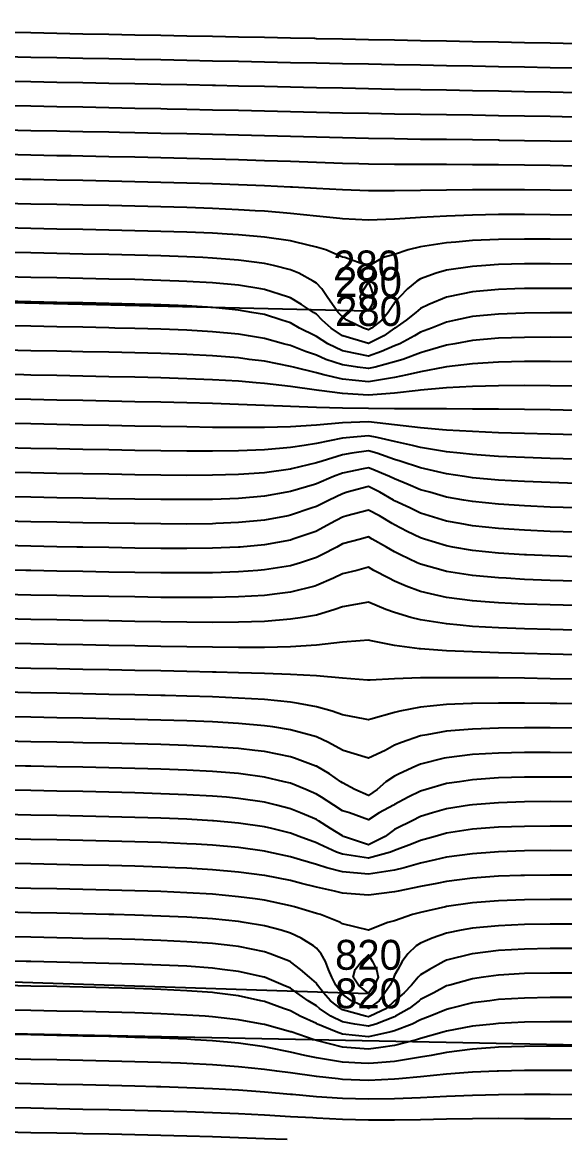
# Model space of a CAD drawing. Header units: metres. Extents: x 2416 to 4584, y 37 to 133.
# Drawn here: x 3675.1 to 3720.3, y 38.7 to 132 of the extents above; entities that cross this region are included whole.
import ezdxf
from ezdxf.enums import TextEntityAlignment as Align

# ---------------------------------------------------------------- set-up
doc = ezdxf.new("R2010")
doc.units = ezdxf.units.M
for name, color, linetype in [('Vs_1000', 7, 'Continuous'), ('Vs_1020', 7, 'Continuous'), ('Vs_120', 7, 'Continuous'), ('Vs_140', 7, 'Continuous'), ('Vs_160', 7, 'Continuous'), ('Vs_180', 7, 'Continuous'), ('Vs_200', 7, 'Continuous'), ('Vs_220', 7, 'Continuous'), ('Vs_240', 7, 'Continuous'), ('Vs_260', 7, 'Continuous'), ('Vs_280', 7, 'Continuous'), ('Vs_300', 7, 'Continuous'), ('Vs_320', 7, 'Continuous'), ('Vs_340', 7, 'Continuous'), ('Vs_360', 7, 'Continuous'), ('Vs_380', 7, 'Continuous'), ('Vs_400', 7, 'Continuous'), ('Vs_420', 7, 'Continuous'), ('Vs_440', 7, 'Continuous'), ('Vs_460', 7, 'Continuous'), ('Vs_480', 7, 'Continuous'), ('Vs_500', 7, 'Continuous'), ('Vs_520', 7, 'Continuous'), ('Vs_540', 7, 'Continuous'), ('Vs_560', 7, 'Continuous'), ('Vs_580', 7, 'Continuous'), ('Vs_600', 7, 'Continuous'), ('Vs_620', 7, 'Continuous'), ('Vs_640', 7, 'Continuous'), ('Vs_660', 7, 'Continuous'), ('Vs_680', 7, 'Continuous'), ('Vs_700', 7, 'Continuous'), ('Vs_720', 7, 'Continuous'), ('Vs_740', 7, 'Continuous'), ('Vs_760', 7, 'Continuous'), ('Vs_780', 7, 'Continuous'), ('Vs_800', 7, 'Continuous'), ('Vs_820', 7, 'Continuous'), ('Vs_840', 7, 'Continuous'), ('Vs_860', 7, 'Continuous'), ('Vs_880', 7, 'Continuous'), ('Vs_900', 7, 'Continuous'), ('Vs_920', 7, 'Continuous'), ('Vs_940', 7, 'Continuous'), ('Vs_960', 7, 'Continuous'), ('Vs_980', 7, 'Continuous')]:
    doc.layers.add(name, color=color, linetype=linetype)

msp = doc.modelspace()

# ---------------------------------------------------------------- linework, layer by layer
at = {"layer": 'Vs_1000'}
msp.add_lwpolyline([(3721.309, 40.385), (3719.141, 40.414), (3716.973, 40.433), (3714.805, 40.438), (3712.637, 40.425), (3710.469, 40.393), (3708.301, 40.351), (3706.132, 40.319), (3703.964, 40.322), (3701.796, 40.375), (3699.628, 40.475), (3699.317, 40.492), (3697.46, 40.599), (3695.292, 40.724), (3693.124, 40.835), (3690.956, 40.927), (3688.788, 41.002), (3686.62, 41.064), (3684.452, 41.119), (3683.269, 41.146), (3682.284, 41.168), (3680.116, 41.215), (3677.948, 41.26), (3675.779, 41.304), (3673.611, 41.347)], dxfattribs=at)
at = {"layer": 'Vs_1020'}
msp.add_lwpolyline([(3697.167, 38.683), (3695.292, 38.759), (3693.124, 38.84), (3690.956, 38.912), (3688.788, 38.975), (3686.62, 39.031), (3684.452, 39.082), (3682.284, 39.129), (3680.116, 39.175), (3679.568, 39.186), (3677.948, 39.219), (3675.779, 39.263), (3673.611, 39.306)], dxfattribs=at)
at = {"layer": 'Vs_120'}
msp.add_lwpolyline([(3721.309, 130.216), (3719.141, 130.258), (3716.973, 130.301), (3714.805, 130.343), (3712.637, 130.384), (3710.469, 130.426), (3708.301, 130.468), (3706.132, 130.511), (3703.964, 130.553), (3701.796, 130.597), (3699.628, 130.64), (3699.474, 130.643), (3697.46, 130.684), (3695.292, 130.728), (3693.124, 130.772), (3690.956, 130.816), (3688.788, 130.859), (3686.62, 130.903), (3684.452, 130.946), (3682.284, 130.989), (3680.116, 131.032), (3677.948, 131.076), (3675.779, 131.119), (3673.611, 131.162)], dxfattribs=at)
at = {"layer": 'Vs_140'}
msp.add_lwpolyline([(3721.309, 128.174), (3719.141, 128.216), (3716.973, 128.258), (3714.805, 128.299), (3712.637, 128.34), (3710.469, 128.381), (3708.301, 128.422), (3706.132, 128.463), (3703.964, 128.506), (3701.796, 128.549), (3699.628, 128.593), (3697.46, 128.638), (3695.292, 128.683), (3695.279, 128.683), (3693.124, 128.728), (3690.956, 128.773), (3688.788, 128.817), (3686.62, 128.861), (3684.452, 128.904), (3682.284, 128.948), (3680.116, 128.991), (3677.948, 129.034), (3675.779, 129.077), (3673.611, 129.12)], dxfattribs=at)
at = {"layer": 'Vs_160'}
msp.add_lwpolyline([(3721.309, 126.132), (3719.141, 126.173), (3716.973, 126.214), (3714.805, 126.253), (3712.637, 126.292), (3710.469, 126.331), (3708.301, 126.37), (3706.132, 126.41), (3703.964, 126.452), (3701.796, 126.496), (3699.628, 126.542), (3697.46, 126.588), (3695.292, 126.636), (3693.124, 126.682), (3691.182, 126.724), (3690.956, 126.728), (3688.788, 126.774), (3686.62, 126.818), (3684.452, 126.863), (3682.284, 126.906), (3680.116, 126.95), (3677.948, 126.993), (3675.779, 127.036), (3673.611, 127.079)], dxfattribs=at)
at = {"layer": 'Vs_180'}
msp.add_lwpolyline([(3721.309, 124.089), (3720.134, 124.111), (3719.141, 124.129), (3716.973, 124.168), (3714.805, 124.205), (3712.637, 124.241), (3710.469, 124.275), (3708.301, 124.31), (3706.132, 124.347), (3703.964, 124.387), (3701.796, 124.432), (3699.628, 124.481), (3697.46, 124.532), (3695.292, 124.583), (3693.124, 124.633), (3690.956, 124.682), (3688.788, 124.729), (3687.167, 124.764), (3686.62, 124.775), (3684.452, 124.82), (3682.284, 124.864), (3680.116, 124.908), (3677.948, 124.951), (3675.779, 124.995), (3673.611, 125.038)], dxfattribs=at)
at = {"layer": 'Vs_200'}
msp.add_lwpolyline([(3721.309, 122.045), (3719.141, 122.083), (3716.973, 122.119), (3714.888, 122.151), (3714.805, 122.152), (3712.637, 122.181), (3710.469, 122.208), (3708.301, 122.234), (3706.132, 122.264), (3703.964, 122.301), (3701.796, 122.348), (3699.628, 122.403), (3697.46, 122.462), (3695.292, 122.522), (3693.124, 122.579), (3690.956, 122.633), (3688.788, 122.684), (3686.62, 122.731), (3684.452, 122.778), (3683.172, 122.804), (3682.284, 122.822), (3680.116, 122.866), (3677.948, 122.91), (3675.779, 122.953), (3673.611, 122.996)], dxfattribs=at)
at = {"layer": 'Vs_220'}
msp.add_lwpolyline([(3721.309, 120.001), (3719.141, 120.036), (3716.973, 120.067), (3714.805, 120.092), (3712.637, 120.11), (3710.469, 120.121), (3708.301, 120.128), (3706.132, 120.142), (3703.964, 120.171), (3703.15, 120.191), (3701.796, 120.223), (3699.628, 120.293), (3697.46, 120.371), (3695.292, 120.447), (3693.124, 120.517), (3690.956, 120.579), (3688.788, 120.635), (3686.62, 120.686), (3684.452, 120.734), (3682.284, 120.78), (3680.116, 120.825), (3679.149, 120.844), (3677.948, 120.869), (3675.779, 120.912), (3673.611, 120.955)], dxfattribs=at)
at = {"layer": 'Vs_240'}
msp.add_lwpolyline([(3721.309, 117.955), (3719.141, 117.987), (3716.973, 118.011), (3714.805, 118.024), (3712.637, 118.021), (3710.469, 118), (3708.301, 117.966), (3706.132, 117.937), (3703.964, 117.945), (3701.796, 118.01), (3699.628, 118.119), (3697.635, 118.231), (3697.46, 118.241), (3695.292, 118.351), (3693.124, 118.444), (3690.956, 118.52), (3688.788, 118.584), (3686.62, 118.64), (3684.452, 118.69), (3682.284, 118.738), (3680.116, 118.783), (3677.948, 118.827), (3675.779, 118.871), (3675.086, 118.884), (3673.611, 118.914)], dxfattribs=at)
at = {"layer": 'Vs_260'}
msp.add_lwpolyline([(3721.309, 115.909), (3719.141, 115.936), (3716.973, 115.951), (3714.805, 115.945), (3712.637, 115.908), (3710.469, 115.829), (3708.301, 115.701), (3707.028, 115.618), (3706.132, 115.553), (3703.964, 115.48), (3701.796, 115.592), (3701.571, 115.618), (3699.628, 115.817), (3697.46, 116.043), (3695.292, 116.223), (3694.515, 116.271), (3693.124, 116.356), (3690.956, 116.455), (3688.788, 116.531), (3686.62, 116.593), (3684.452, 116.646), (3682.284, 116.695), (3680.116, 116.741), (3677.948, 116.785), (3675.779, 116.829), (3673.611, 116.873)], dxfattribs=at)
at = {"layer": 'Vs_280'}
for points in [[(2704.082, 132.006), (3703.964, 107.897)], [(3721.309, 113.863), (3719.141, 113.884), (3716.973, 113.887), (3714.805, 113.857), (3712.637, 113.771), (3711.256, 113.658), (3710.469, 113.59), (3708.301, 113.248), (3707.286, 113.005), (3706.132, 112.629), (3705.185, 112.352), (3704.06, 111.698), (3703.964, 111.513), (3703.799, 111.698), (3701.984, 112.352), (3701.796, 112.392), (3700.411, 113.005), (3699.628, 113.238), (3697.887, 113.658), (3697.46, 113.745), (3695.292, 114.056), (3693.124, 114.254), (3692.17, 114.312), (3690.956, 114.384), (3688.788, 114.475), (3686.62, 114.544), (3684.452, 114.602), (3682.284, 114.652), (3680.116, 114.699), (3677.948, 114.744), (3675.779, 114.788), (3673.611, 114.831)], [(3703.964, 107.897), (3703.462, 108.432), (3703.279, 109.085), (3703.593, 109.739), (3703.964, 110.318), (3704.181, 109.739), (3704.389, 109.085), (3704.277, 108.432), (3703.964, 107.897)]]:
    msp.add_lwpolyline(points, dxfattribs=at)
at = {"layer": 'Vs_300'}
msp.add_lwpolyline([(3721.309, 111.817), (3719.141, 111.833), (3716.973, 111.824), (3714.805, 111.768), (3713.76, 111.698), (3712.637, 111.622), (3710.469, 111.301), (3709.614, 111.045), (3708.301, 110.584), (3708.009, 110.392), (3707.208, 109.739), (3706.582, 109.085), (3706.132, 108.595), (3706.043, 108.432), (3705.608, 107.779), (3705.076, 107.126), (3704.218, 106.472), (3703.964, 106.312), (3703.539, 106.472), (3702.166, 107.126), (3701.796, 107.4), (3701.435, 107.779), (3700.949, 108.432), (3700.524, 109.085), (3700.065, 109.739), (3699.628, 110.222), (3699.36, 110.392), (3698.157, 111.045), (3697.46, 111.348), (3696.031, 111.698), (3695.292, 111.863), (3693.124, 112.144), (3690.956, 112.311), (3690.147, 112.352), (3688.788, 112.419), (3686.62, 112.497), (3684.452, 112.557), (3682.284, 112.609), (3680.116, 112.657), (3677.948, 112.702), (3675.779, 112.746), (3673.611, 112.79)], dxfattribs=at)
at = {"layer": 'Vs_320'}
msp.add_lwpolyline([(3721.309, 109.773), (3719.141, 109.785), (3716.973, 109.767), (3716.193, 109.739), (3714.805, 109.689), (3712.637, 109.494), (3710.602, 109.085), (3710.469, 109.058), (3709.014, 108.432), (3708.301, 108.117), (3707.909, 107.779), (3707.1, 107.126), (3706.155, 106.472), (3706.132, 106.459), (3705.251, 105.819), (3703.964, 105.183), (3701.814, 105.819), (3701.796, 105.826), (3700.844, 106.472), (3700.101, 107.126), (3699.628, 107.625), (3699.376, 107.779), (3698.367, 108.432), (3697.46, 109), (3697.201, 109.085), (3695.292, 109.688), (3694.99, 109.739), (3693.124, 110.045), (3690.956, 110.244), (3688.788, 110.367), (3688.135, 110.392), (3686.62, 110.45), (3684.452, 110.514), (3682.284, 110.567), (3680.116, 110.615), (3677.948, 110.661), (3675.779, 110.705), (3673.611, 110.749)], dxfattribs=at)
at = {"layer": 'Vs_340'}
msp.add_lwpolyline([(3721.309, 107.732), (3719.141, 107.742), (3716.973, 107.721), (3714.805, 107.635), (3712.637, 107.424), (3711.216, 107.126), (3710.469, 106.972), (3709.233, 106.472), (3708.301, 106.127), (3707.816, 105.819), (3706.567, 105.166), (3706.132, 104.978), (3705.062, 104.513), (3703.964, 104.137), (3702.083, 104.513), (3701.796, 104.577), (3700.567, 105.166), (3699.628, 105.766), (3699.509, 105.819), (3698.206, 106.472), (3697.46, 106.895), (3696.727, 107.126), (3695.292, 107.593), (3694.238, 107.779), (3693.124, 107.977), (3690.956, 108.191), (3688.788, 108.321), (3686.62, 108.407), (3685.782, 108.432), (3684.452, 108.472), (3682.284, 108.526), (3680.116, 108.574), (3677.948, 108.62), (3675.779, 108.664), (3673.611, 108.708)], dxfattribs=at)
at = {"layer": 'Vs_360'}
msp.add_lwpolyline([(3721.309, 105.693), (3719.141, 105.707), (3716.973, 105.69), (3714.805, 105.614), (3712.637, 105.428), (3711.166, 105.166), (3710.469, 105.049), (3708.671, 104.513), (3708.301, 104.416), (3706.839, 103.859), (3706.132, 103.642), (3704.514, 103.206), (3703.964, 103.082), (3703.043, 103.206), (3701.796, 103.388), (3700.414, 103.859), (3699.628, 104.199), (3698.709, 104.513), (3697.46, 105.018), (3696.878, 105.166), (3695.292, 105.603), (3693.938, 105.819), (3693.124, 105.954), (3690.956, 106.159), (3688.788, 106.284), (3686.62, 106.368), (3684.452, 106.432), (3682.802, 106.472), (3682.284, 106.485), (3680.116, 106.533), (3677.948, 106.579), (3675.779, 106.623), (3673.611, 106.666)], dxfattribs=at)
at = {"layer": 'Vs_380'}
msp.add_lwpolyline([(3721.309, 103.658), (3719.141, 103.677), (3716.973, 103.673), (3714.805, 103.624), (3712.637, 103.493), (3710.469, 103.232), (3710.345, 103.206), (3708.301, 102.824), (3707.181, 102.553), (3706.132, 102.342), (3703.964, 101.975), (3701.796, 102.198), (3700.25, 102.553), (3699.628, 102.726), (3697.691, 103.206), (3697.46, 103.274), (3695.292, 103.697), (3693.999, 103.859), (3693.124, 103.974), (3690.956, 104.146), (3688.788, 104.257), (3686.62, 104.334), (3684.452, 104.394), (3682.284, 104.446), (3680.116, 104.493), (3679.162, 104.513), (3677.948, 104.538), (3675.779, 104.582), (3673.611, 104.625)], dxfattribs=at)
at = {"layer": 'Vs_400'}
msp.add_lwpolyline([(3721.309, 101.625), (3719.141, 101.653), (3716.973, 101.667), (3714.805, 101.654), (3712.637, 101.594), (3710.469, 101.468), (3708.301, 101.27), (3708.104, 101.246), (3706.132, 101.043), (3703.964, 100.877), (3701.796, 100.996), (3699.853, 101.246), (3699.628, 101.281), (3697.46, 101.587), (3695.292, 101.842), (3694.588, 101.899), (3693.124, 102.025), (3690.956, 102.15), (3688.788, 102.237), (3686.62, 102.303), (3684.452, 102.358), (3682.284, 102.407), (3680.116, 102.453), (3677.948, 102.497), (3675.779, 102.541), (3675.183, 102.553), (3673.611, 102.584)], dxfattribs=at)
at = {"layer": 'Vs_420'}
msp.add_lwpolyline([(3721.309, 99.594), (3719.141, 99.632), (3716.973, 99.666), (3714.805, 99.693), (3712.637, 99.709), (3710.469, 99.715), (3708.301, 99.717), (3706.132, 99.73), (3703.964, 99.751), (3701.796, 99.781), (3699.628, 99.831), (3697.46, 99.913), (3696.794, 99.94), (3695.292, 100.006), (3693.124, 100.09), (3690.956, 100.162), (3688.788, 100.222), (3686.62, 100.275), (3684.452, 100.323), (3682.284, 100.369), (3680.116, 100.413), (3677.948, 100.457), (3675.779, 100.5), (3673.611, 100.543)], dxfattribs=at)
at = {"layer": 'Vs_440'}
msp.add_lwpolyline([(3721.309, 97.562), (3719.141, 97.61), (3716.973, 97.664), (3714.805, 97.73), (3712.637, 97.818), (3710.469, 97.948), (3710.142, 97.98), (3708.301, 98.139), (3706.132, 98.391), (3703.964, 98.63), (3701.796, 98.547), (3699.628, 98.354), (3697.46, 98.222), (3695.292, 98.163), (3693.124, 98.155), (3690.956, 98.174), (3688.788, 98.208), (3686.62, 98.247), (3684.452, 98.288), (3682.284, 98.331), (3680.116, 98.373), (3677.948, 98.416), (3675.779, 98.459), (3673.611, 98.502)], dxfattribs=at)
at = {"layer": 'Vs_460'}
msp.add_lwpolyline([(3721.309, 95.53), (3719.141, 95.586), (3716.973, 95.657), (3714.805, 95.756), (3712.637, 95.906), (3711.622, 96.02), (3710.469, 96.143), (3708.301, 96.507), (3707.637, 96.673), (3706.132, 96.996), (3704.699, 97.327), (3703.964, 97.471), (3702.41, 97.327), (3701.796, 97.264), (3699.628, 96.823), (3698.59, 96.673), (3697.46, 96.489), (3695.292, 96.295), (3693.124, 96.206), (3690.956, 96.181), (3688.788, 96.191), (3686.62, 96.218), (3684.452, 96.253), (3682.284, 96.292), (3680.116, 96.334), (3677.948, 96.376), (3675.779, 96.418), (3673.611, 96.461)], dxfattribs=at)
at = {"layer": 'Vs_480'}
msp.add_lwpolyline([(3721.309, 93.495), (3719.141, 93.558), (3716.973, 93.642), (3714.805, 93.765), (3712.637, 93.961), (3711.983, 94.06), (3710.469, 94.282), (3708.657, 94.714), (3708.301, 94.792), (3706.602, 95.367), (3706.132, 95.506), (3704.665, 96.02), (3703.964, 96.216), (3702.572, 96.02), (3701.796, 95.891), (3700.09, 95.367), (3699.628, 95.203), (3697.548, 94.714), (3697.46, 94.691), (3695.292, 94.387), (3693.124, 94.237), (3690.956, 94.178), (3688.788, 94.169), (3686.62, 94.186), (3684.452, 94.217), (3682.284, 94.254), (3680.116, 94.294), (3677.948, 94.335), (3675.779, 94.377), (3673.611, 94.42)], dxfattribs=at)
at = {"layer": 'Vs_500'}
msp.add_lwpolyline([(3721.309, 91.458), (3719.141, 91.525), (3716.973, 91.617), (3714.805, 91.754), (3712.637, 91.977), (3711.934, 92.101), (3710.469, 92.352), (3709.073, 92.754), (3708.301, 92.967), (3707.284, 93.407), (3706.132, 93.868), (3705.707, 94.06), (3704.18, 94.714), (3703.964, 94.806), (3703.528, 94.714), (3701.796, 94.357), (3701.031, 94.06), (3699.628, 93.459), (3699.446, 93.407), (3697.46, 92.808), (3697.139, 92.754), (3695.292, 92.431), (3693.124, 92.241), (3690.956, 92.161), (3688.788, 92.141), (3686.62, 92.152), (3684.452, 92.179), (3682.284, 92.214), (3680.116, 92.253), (3677.948, 92.294), (3675.779, 92.336), (3673.611, 92.379)], dxfattribs=at)
at = {"layer": 'Vs_520'}
msp.add_lwpolyline([(3721.309, 89.418), (3719.141, 89.487), (3719.131, 89.487), (3716.973, 89.581), (3714.805, 89.722), (3712.637, 89.954), (3711.617, 90.141), (3710.469, 90.35), (3709.032, 90.794), (3708.301, 91.017), (3707.413, 91.447), (3706.132, 92.05), (3706.041, 92.101), (3704.905, 92.754), (3703.964, 93.226), (3702.178, 92.754), (3701.796, 92.638), (3700.692, 92.101), (3699.628, 91.564), (3699.275, 91.447), (3697.46, 90.833), (3697.251, 90.794), (3695.292, 90.422), (3693.124, 90.218), (3691.219, 90.141), (3690.956, 90.13), (3688.788, 90.105), (3686.62, 90.114), (3684.452, 90.14), (3684.376, 90.141), (3682.284, 90.174), (3680.116, 90.213), (3677.948, 90.253), (3675.779, 90.295), (3673.611, 90.338)], dxfattribs=at)
at = {"layer": 'Vs_540'}
msp.add_lwpolyline([(3721.309, 87.376), (3719.141, 87.444), (3717.146, 87.528), (3716.973, 87.535), (3714.805, 87.672), (3712.637, 87.895), (3711.016, 88.181), (3710.469, 88.278), (3708.649, 88.834), (3708.301, 88.942), (3707.197, 89.487), (3706.132, 90.024), (3705.951, 90.141), (3704.88, 90.794), (3703.964, 91.271), (3702.17, 90.794), (3701.796, 90.676), (3700.801, 90.141), (3699.628, 89.511), (3699.561, 89.487), (3697.659, 88.834), (3697.46, 88.767), (3695.292, 88.365), (3693.256, 88.181), (3693.124, 88.169), (3690.956, 88.086), (3688.788, 88.063), (3686.62, 88.072), (3684.452, 88.098), (3682.284, 88.133), (3680.116, 88.171), (3679.609, 88.181), (3677.948, 88.212), (3675.779, 88.254), (3673.611, 88.297)], dxfattribs=at)
at = {"layer": 'Vs_560'}
msp.add_lwpolyline([(3721.309, 85.332), (3719.141, 85.396), (3716.973, 85.481), (3715.453, 85.568), (3714.805, 85.605), (3712.637, 85.805), (3710.469, 86.147), (3710.192, 86.221), (3708.301, 86.75), (3708.025, 86.874), (3706.647, 87.528), (3706.132, 87.781), (3705.46, 88.181), (3704.271, 88.834), (3703.964, 89.028), (3703.302, 88.834), (3701.796, 88.437), (3701.317, 88.181), (3700.073, 87.528), (3699.628, 87.301), (3698.293, 86.874), (3697.46, 86.62), (3695.292, 86.266), (3694.717, 86.221), (3693.124, 86.098), (3690.956, 86.029), (3688.788, 86.015), (3686.62, 86.028), (3684.452, 86.055), (3682.284, 86.091), (3680.116, 86.13), (3677.948, 86.171), (3675.779, 86.213), (3675.356, 86.221), (3673.611, 86.255)], dxfattribs=at)
at = {"layer": 'Vs_580'}
msp.add_lwpolyline([(3721.309, 83.286), (3719.141, 83.345), (3716.973, 83.42), (3714.805, 83.526), (3713.712, 83.608), (3712.637, 83.69), (3710.469, 83.968), (3709.143, 84.261), (3708.301, 84.459), (3707.121, 84.915), (3706.132, 85.332), (3705.659, 85.568), (3704.398, 86.221), (3703.964, 86.51), (3702.998, 86.221), (3701.796, 85.932), (3701.034, 85.568), (3699.628, 84.957), (3699.472, 84.915), (3697.46, 84.407), (3696.33, 84.261), (3695.292, 84.133), (3693.124, 84.009), (3690.956, 83.964), (3688.788, 83.961), (3686.62, 83.98), (3684.452, 84.011), (3682.284, 84.048), (3680.116, 84.088), (3677.948, 84.129), (3675.779, 84.171), (3673.611, 84.214)], dxfattribs=at)
at = {"layer": 'Vs_600'}
msp.add_lwpolyline([(3721.309, 81.238), (3719.141, 81.291), (3716.973, 81.354), (3714.805, 81.437), (3712.637, 81.558), (3711.618, 81.648), (3710.469, 81.754), (3708.301, 82.094), (3707.509, 82.302), (3706.132, 82.707), (3705.419, 82.955), (3703.964, 83.583), (3701.796, 83.174), (3701.158, 82.955), (3699.628, 82.502), (3698.464, 82.302), (3697.46, 82.143), (3695.292, 81.975), (3693.124, 81.907), (3690.956, 81.892), (3688.788, 81.904), (3686.62, 81.931), (3684.452, 81.966), (3682.284, 82.005), (3680.116, 82.046), (3677.948, 82.088), (3675.779, 82.13), (3673.611, 82.173)], dxfattribs=at)
at = {"layer": 'Vs_620'}
msp.add_lwpolyline([(3721.309, 79.19), (3719.141, 79.236), (3716.973, 79.286), (3714.805, 79.343), (3712.637, 79.415), (3710.469, 79.517), (3708.301, 79.681), (3708.233, 79.688), (3706.132, 79.966), (3704.187, 80.342), (3703.964, 80.399), (3703.262, 80.342), (3701.796, 80.244), (3699.628, 79.975), (3697.46, 79.847), (3695.292, 79.801), (3693.124, 79.797), (3690.956, 79.815), (3688.788, 79.845), (3686.62, 79.881), (3684.452, 79.92), (3682.284, 79.961), (3680.116, 80.003), (3677.948, 80.046), (3675.779, 80.088), (3673.611, 80.131)], dxfattribs=at)
at = {"layer": 'Vs_640'}
msp.add_lwpolyline([(3721.309, 77.141), (3719.141, 77.18), (3716.973, 77.216), (3714.805, 77.246), (3712.637, 77.267), (3710.469, 77.27), (3708.301, 77.243), (3706.132, 77.164), (3704.092, 77.075), (3703.964, 77.068), (3703.875, 77.075), (3701.796, 77.215), (3699.628, 77.41), (3697.46, 77.535), (3695.292, 77.619), (3693.124, 77.682), (3691.242, 77.729), (3690.956, 77.736), (3688.788, 77.784), (3686.62, 77.829), (3684.452, 77.874), (3682.284, 77.917), (3680.116, 77.961), (3677.948, 78.004), (3675.779, 78.047), (3673.611, 78.09)], dxfattribs=at)
at = {"layer": 'Vs_660'}
msp.add_lwpolyline([(3721.309, 75.092), (3719.691, 75.116), (3719.141, 75.124), (3716.973, 75.146), (3714.805, 75.149), (3712.637, 75.119), (3712.561, 75.116), (3710.469, 75.024), (3708.301, 74.807), (3706.575, 74.462), (3706.132, 74.362), (3704.147, 73.809), (3703.964, 73.751), (3703.688, 73.809), (3701.796, 74.177), (3700.939, 74.462), (3699.628, 74.844), (3698.113, 75.116), (3697.46, 75.221), (3695.292, 75.436), (3693.124, 75.567), (3690.956, 75.656), (3688.788, 75.723), (3686.983, 75.769), (3686.62, 75.778), (3684.452, 75.827), (3682.284, 75.874), (3680.116, 75.918), (3677.948, 75.962), (3675.779, 76.005), (3673.611, 76.049)], dxfattribs=at)
at = {"layer": 'Vs_680'}
msp.add_lwpolyline([(3721.309, 73.044), (3719.141, 73.069), (3716.973, 73.078), (3714.805, 73.056), (3712.637, 72.978), (3710.469, 72.791), (3708.846, 72.503), (3708.301, 72.399), (3706.713, 71.849), (3706.132, 71.625), (3705.355, 71.196), (3703.964, 70.544), (3701.854, 71.196), (3701.796, 71.218), (3700.617, 71.849), (3699.628, 72.315), (3699, 72.503), (3697.46, 72.924), (3695.989, 73.156), (3695.292, 73.26), (3693.124, 73.456), (3690.956, 73.578), (3688.788, 73.663), (3686.62, 73.727), (3684.452, 73.781), (3683.208, 73.809), (3682.284, 73.83), (3680.116, 73.876), (3677.948, 73.92), (3675.779, 73.964), (3673.611, 74.007)], dxfattribs=at)
at = {"layer": 'Vs_700'}
msp.add_lwpolyline([(3721.309, 70.996), (3719.141, 71.015), (3716.973, 71.013), (3714.805, 70.97), (3712.637, 70.85), (3710.469, 70.585), (3710.29, 70.543), (3708.301, 70.049), (3707.929, 69.889), (3706.521, 69.236), (3706.132, 69.041), (3705.418, 68.583), (3704.696, 67.93), (3703.964, 67.431), (3702.834, 67.93), (3701.796, 68.492), (3701.669, 68.583), (3700.713, 69.236), (3699.628, 69.867), (3699.571, 69.889), (3697.802, 70.543), (3697.46, 70.66), (3695.292, 71.101), (3694.487, 71.196), (3693.124, 71.353), (3690.956, 71.505), (3688.788, 71.605), (3686.62, 71.677), (3684.452, 71.735), (3682.284, 71.786), (3680.116, 71.833), (3679.343, 71.849), (3677.948, 71.878), (3675.779, 71.922), (3673.611, 71.966)], dxfattribs=at)
at = {"layer": 'Vs_720'}
msp.add_lwpolyline([(3721.309, 68.949), (3719.141, 68.964), (3716.973, 68.953), (3714.805, 68.893), (3712.637, 68.742), (3711.551, 68.583), (3710.469, 68.421), (3708.767, 67.93), (3708.301, 67.792), (3707.29, 67.276), (3706.132, 66.675), (3706.045, 66.623), (3704.859, 65.97), (3703.964, 65.39), (3702.379, 65.97), (3701.796, 66.152), (3701.058, 66.623), (3700.04, 67.276), (3699.628, 67.547), (3698.731, 67.93), (3697.46, 68.454), (3696.925, 68.583), (3695.292, 68.969), (3693.319, 69.236), (3693.124, 69.262), (3690.956, 69.437), (3688.788, 69.549), (3686.62, 69.628), (3684.452, 69.69), (3682.284, 69.743), (3680.116, 69.791), (3677.948, 69.836), (3675.779, 69.881), (3675.346, 69.889), (3673.611, 69.924)], dxfattribs=at)
at = {"layer": 'Vs_740'}
msp.add_lwpolyline([(3721.309, 66.904), (3719.141, 66.915), (3716.973, 66.898), (3714.805, 66.829), (3712.637, 66.661), (3712.401, 66.623), (3710.469, 66.316), (3709.318, 65.97), (3708.301, 65.667), (3707.607, 65.317), (3706.29, 64.663), (3706.132, 64.59), (3705.35, 64.01), (3704.071, 63.357), (3703.964, 63.318), (3703.799, 63.357), (3701.886, 64.01), (3701.796, 64.055), (3700.803, 64.663), (3699.782, 65.317), (3699.628, 65.414), (3698.302, 65.97), (3697.46, 66.327), (3696.281, 66.623), (3695.292, 66.871), (3693.124, 67.188), (3692.111, 67.276), (3690.956, 67.377), (3688.788, 67.498), (3686.62, 67.581), (3684.452, 67.646), (3682.284, 67.7), (3680.116, 67.749), (3677.948, 67.795), (3675.779, 67.839), (3673.611, 67.883)], dxfattribs=at)
at = {"layer": 'Vs_760'}
msp.add_lwpolyline([(3721.309, 64.86), (3719.141, 64.869), (3716.973, 64.848), (3714.805, 64.775), (3713.381, 64.663), (3712.637, 64.605), (3710.469, 64.27), (3709.536, 64.01), (3708.301, 63.681), (3707.549, 63.357), (3706.132, 62.832), (3705.806, 62.704), (3703.964, 62.188), (3701.796, 62.523), (3701.298, 62.704), (3699.848, 63.357), (3699.628, 63.477), (3698.169, 64.01), (3697.46, 64.288), (3695.897, 64.663), (3695.292, 64.812), (3693.124, 65.13), (3691.04, 65.317), (3690.956, 65.324), (3688.788, 65.449), (3686.62, 65.536), (3684.452, 65.602), (3682.284, 65.657), (3680.116, 65.707), (3677.948, 65.753), (3675.779, 65.798), (3673.611, 65.842)], dxfattribs=at)
at = {"layer": 'Vs_780'}
msp.add_lwpolyline([(3721.309, 62.816), (3719.141, 62.823), (3716.973, 62.801), (3714.805, 62.728), (3714.481, 62.704), (3712.637, 62.566), (3710.469, 62.264), (3709.537, 62.05), (3708.301, 61.781), (3706.934, 61.397), (3706.132, 61.195), (3703.964, 60.844), (3701.796, 61.041), (3700.488, 61.397), (3699.628, 61.666), (3698.292, 62.05), (3697.46, 62.31), (3695.635, 62.704), (3695.292, 62.78), (3693.124, 63.083), (3690.956, 63.276), (3689.572, 63.357), (3688.788, 63.403), (3686.62, 63.491), (3684.452, 63.559), (3682.284, 63.615), (3680.116, 63.665), (3677.948, 63.712), (3675.779, 63.756), (3673.611, 63.8)], dxfattribs=at)
at = {"layer": 'Vs_800'}
msp.add_lwpolyline([(3721.309, 60.772), (3719.141, 60.778), (3716.973, 60.754), (3716.674, 60.744), (3714.805, 60.679), (3712.637, 60.522), (3710.469, 60.244), (3709.664, 60.09), (3708.301, 59.831), (3706.432, 59.437), (3706.132, 59.373), (3703.964, 59.106), (3701.796, 59.282), (3701.133, 59.437), (3699.628, 59.779), (3698.375, 60.09), (3697.46, 60.321), (3695.305, 60.744), (3695.292, 60.746), (3693.124, 61.037), (3690.956, 61.229), (3688.788, 61.357), (3687.818, 61.397), (3686.62, 61.447), (3684.452, 61.516), (3682.284, 61.573), (3680.116, 61.623), (3677.948, 61.67), (3675.779, 61.715), (3673.611, 61.759)], dxfattribs=at)
at = {"layer": 'Vs_820'}
for points in [[(3070.464, 71.662), (3703.964, 50.903)], [(3721.309, 58.728), (3719.141, 58.732), (3716.973, 58.703), (3714.805, 58.621), (3712.637, 58.45), (3710.469, 58.146), (3710.393, 58.131), (3708.301, 57.661), (3707.633, 57.477), (3706.132, 56.961), (3705.576, 56.824), (3703.964, 56.178), (3701.796, 56.72), (3701.618, 56.824), (3699.959, 57.477), (3699.628, 57.578), (3697.793, 58.131), (3697.46, 58.221), (3695.292, 58.674), (3694.517, 58.784), (3693.124, 58.978), (3690.956, 59.177), (3688.788, 59.309), (3686.62, 59.402), (3685.549, 59.437), (3684.452, 59.473), (3682.284, 59.531), (3680.116, 59.581), (3677.948, 59.629), (3675.779, 59.674), (3673.611, 59.718)], [(3703.964, 50.903), (3703.913, 50.945), (3703.123, 51.598), (3702.699, 52.251), (3702.853, 52.905), (3703.368, 53.558), (3703.964, 54.121), (3704.297, 53.558), (3704.625, 52.905), (3704.765, 52.251), (3704.476, 51.598), (3703.995, 50.945), (3703.964, 50.903)]]:
    msp.add_lwpolyline(points, dxfattribs=at)
at = {"layer": 'Vs_840'}
msp.add_lwpolyline([(3721.309, 56.685), (3719.141, 56.685), (3716.973, 56.649), (3714.805, 56.551), (3712.637, 56.341), (3711.7, 56.171), (3710.469, 55.932), (3709.28, 55.518), (3708.301, 55.104), (3707.956, 54.864), (3707.258, 54.211), (3706.786, 53.558), (3706.414, 52.905), (3706.132, 52.425), (3706.075, 52.251), (3705.772, 51.598), (3705.339, 50.945), (3704.844, 50.291), (3703.964, 49.649), (3702.548, 50.291), (3701.796, 50.841), (3701.696, 50.945), (3701.228, 51.598), (3700.891, 52.251), (3700.634, 52.905), (3700.375, 53.558), (3700.013, 54.211), (3699.628, 54.672), (3699.38, 54.864), (3698.332, 55.518), (3697.46, 55.933), (3696.664, 56.171), (3695.292, 56.542), (3693.59, 56.824), (3693.124, 56.899), (3690.956, 57.119), (3688.788, 57.26), (3686.62, 57.358), (3684.452, 57.43), (3682.695, 57.477), (3682.284, 57.489), (3680.116, 57.54), (3677.948, 57.587), (3675.779, 57.632), (3673.611, 57.677)], dxfattribs=at)
at = {"layer": 'Vs_860'}
msp.add_lwpolyline([(3721.309, 54.641), (3719.141, 54.639), (3716.973, 54.596), (3714.805, 54.477), (3712.637, 54.216), (3712.615, 54.211), (3710.469, 53.669), (3710.248, 53.558), (3709.054, 52.905), (3708.301, 52.458), (3708.123, 52.251), (3707.555, 51.598), (3706.933, 50.945), (3706.168, 50.291), (3706.132, 50.267), (3705.457, 49.638), (3704.109, 48.985), (3703.964, 48.932), (3703.713, 48.985), (3701.796, 49.531), (3701.616, 49.638), (3700.789, 50.291), (3700.198, 50.945), (3699.722, 51.598), (3699.628, 51.745), (3699.037, 52.251), (3698.281, 52.905), (3697.46, 53.541), (3697.419, 53.558), (3695.749, 54.211), (3695.292, 54.374), (3693.124, 54.809), (3692.645, 54.864), (3690.956, 55.058), (3688.788, 55.211), (3686.62, 55.313), (3684.452, 55.387), (3682.284, 55.447), (3680.116, 55.498), (3679.236, 55.518), (3677.948, 55.546), (3675.779, 55.591), (3673.611, 55.635)], dxfattribs=at)
at = {"layer": 'Vs_880'}
msp.add_lwpolyline([(3721.309, 52.6), (3719.141, 52.595), (3716.973, 52.548), (3714.805, 52.417), (3713.574, 52.251), (3712.637, 52.125), (3710.752, 51.598), (3710.469, 51.52), (3709.416, 50.945), (3708.301, 50.381), (3708.203, 50.291), (3707.362, 49.638), (3706.217, 48.985), (3706.132, 48.945), (3704.59, 48.332), (3703.964, 48.155), (3702.823, 48.332), (3701.796, 48.517), (3700.82, 48.985), (3699.879, 49.638), (3699.628, 49.873), (3698.923, 50.291), (3697.983, 50.945), (3697.46, 51.345), (3696.844, 51.598), (3695.292, 52.246), (3695.269, 52.251), (3693.124, 52.732), (3691.747, 52.905), (3690.956, 53.003), (3688.788, 53.165), (3686.62, 53.27), (3684.452, 53.345), (3682.284, 53.405), (3680.116, 53.457), (3677.948, 53.505), (3675.779, 53.55), (3675.392, 53.558), (3673.611, 53.594)], dxfattribs=at)
at = {"layer": 'Vs_900'}
msp.add_lwpolyline([(3721.309, 50.56), (3719.141, 50.557), (3716.973, 50.511), (3714.805, 50.383), (3714.102, 50.291), (3712.637, 50.104), (3710.79, 49.638), (3710.469, 49.562), (3709.102, 48.985), (3708.301, 48.696), (3707.603, 48.332), (3706.132, 47.761), (3705.834, 47.678), (3703.964, 47.266), (3701.796, 47.504), (3701.259, 47.678), (3699.713, 48.332), (3699.628, 48.379), (3698.272, 48.985), (3697.46, 49.437), (3696.867, 49.638), (3695.292, 50.223), (3694.967, 50.291), (3693.124, 50.693), (3691.101, 50.945), (3690.956, 50.963), (3688.788, 51.125), (3686.62, 51.23), (3684.452, 51.305), (3682.284, 51.365), (3680.116, 51.416), (3677.948, 51.464), (3675.779, 51.509), (3673.611, 51.553)], dxfattribs=at)
at = {"layer": 'Vs_920'}
msp.add_lwpolyline([(3721.309, 48.523), (3719.141, 48.524), (3716.973, 48.487), (3714.805, 48.379), (3714.369, 48.332), (3712.637, 48.149), (3710.469, 47.734), (3710.294, 47.678), (3708.301, 47.136), (3707.962, 47.025), (3706.132, 46.538), (3704.988, 46.372), (3703.964, 46.236), (3702.168, 46.372), (3701.796, 46.4), (3699.628, 46.97), (3699.434, 47.025), (3697.498, 47.678), (3697.46, 47.694), (3695.292, 48.297), (3695.096, 48.332), (3693.124, 48.697), (3690.956, 48.941), (3690.328, 48.985), (3688.788, 49.093), (3686.62, 49.193), (3684.452, 49.266), (3682.284, 49.324), (3680.116, 49.375), (3677.948, 49.423), (3675.779, 49.468), (3673.611, 49.512)], dxfattribs=at)
at = {"layer": 'Vs_940'}
for points in [[(3400.24, 53), (4118.403, 38.683)], [(3721.309, 46.488), (3719.141, 46.495), (3716.973, 46.472), (3714.805, 46.395), (3714.508, 46.372), (3712.637, 46.231), (3710.469, 45.949), (3709.21, 45.719), (3708.301, 45.569), (3706.132, 45.206), (3704.382, 45.065), (3703.964, 45.033), (3703.345, 45.065), (3701.796, 45.144), (3699.628, 45.514), (3698.638, 45.719), (3697.46, 45.994), (3695.528, 46.372), (3695.292, 46.422), (3693.124, 46.731), (3690.956, 46.935), (3689.474, 47.025), (3688.788, 47.068), (3686.62, 47.159), (3684.452, 47.228), (3682.284, 47.285), (3680.116, 47.335), (3677.948, 47.382), (3675.779, 47.427), (3673.611, 47.471)]]:
    msp.add_lwpolyline(points, dxfattribs=at)
at = {"layer": 'Vs_960'}
msp.add_lwpolyline([(3721.309, 44.454), (3719.141, 44.469), (3716.973, 44.462), (3714.805, 44.417), (3714.704, 44.412), (3712.637, 44.316), (3710.469, 44.146), (3708.301, 43.927), (3706.492, 43.759), (3706.132, 43.727), (3703.964, 43.637), (3701.796, 43.72), (3701.429, 43.759), (3699.628, 43.955), (3697.46, 44.263), (3696.306, 44.412), (3695.292, 44.551), (3693.124, 44.776), (3690.956, 44.935), (3688.788, 45.046), (3688.273, 45.065), (3686.62, 45.128), (3684.452, 45.192), (3682.284, 45.246), (3680.116, 45.295), (3677.948, 45.341), (3675.779, 45.386), (3673.611, 45.43)], dxfattribs=at)
at = {"layer": 'Vs_980'}
msp.add_lwpolyline([(3721.309, 42.42), (3719.141, 42.442), (3716.973, 42.45), (3714.805, 42.433), (3712.637, 42.384), (3710.469, 42.297), (3708.301, 42.186), (3706.132, 42.09), (3703.964, 42.057), (3701.796, 42.121), (3699.628, 42.272), (3697.617, 42.452), (3697.46, 42.467), (3695.292, 42.656), (3693.124, 42.813), (3690.956, 42.934), (3688.788, 43.025), (3686.62, 43.096), (3686.28, 43.106), (3684.452, 43.155), (3682.284, 43.207), (3680.116, 43.255), (3677.948, 43.3), (3675.779, 43.345), (3673.611, 43.388)], dxfattribs=at)

# ---------------------------------------------------------------- texts
at = {"layer": 'Vs_280'}
for p in [(3703.799, 111.698), (3703.964, 110.318), (3703.964, 107.897)]:
    msp.add_text('280', height=2.5, dxfattribs=at).set_placement(p, align=Align.MIDDLE_CENTER)
at = {"layer": 'Vs_820'}
for p in [(3703.964, 54.121), (3703.964, 50.903)]:
    msp.add_text('820', height=2.5, dxfattribs=at).set_placement(p, align=Align.MIDDLE_CENTER)

doc.saveas('drawing.dxf')
